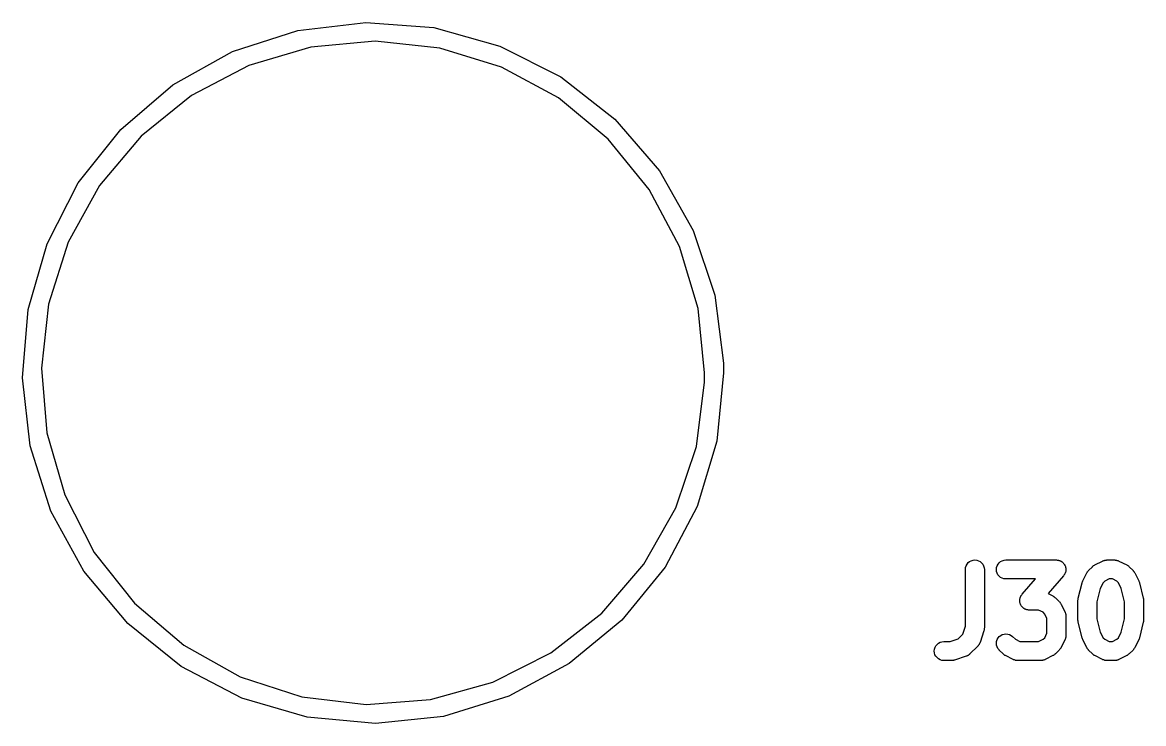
# Model space of a CAD drawing. Extents: x 1 to 169, y -122 to 5.
# Drawn here: x 1.42 to 9.67, y -118.58 to -113.42 of the extents above; entities that cross this region are included whole.
import ezdxf

# ---------------------------------------------------------------- set-up
doc = ezdxf.new("R2010")
doc.units = 0
doc.header["$MEASUREMENT"] = 0
doc.layers.add('BLACK', color=7, linetype='CONTINUOUS')

msp = doc.modelspace()

# ---------------------------------------------------------------- linework, layer by layer
at = {"layer": 'BLACK', "linetype": 'CONTINUOUS'}
for p, q in [((3.44598, -113.48), (3.94597, -113.421)), ((3.94597, -113.421), (4.44801, -113.459)), ((2.9671, -113.636), (3.44598, -113.48)), ((4.44801, -113.459), (4.93299, -113.595)), ((4.01703, -113.56), (3.54279, -113.603)), ((4.49063, -113.61), (4.01703, -113.56)), ((4.93299, -113.595), (5.38243, -113.822)), ((2.52756, -113.881), (2.9671, -113.636)), ((3.54279, -113.603), (3.08596, -113.738)), ((4.94554, -113.751), (4.49063, -113.61)), ((3.08596, -113.738), (2.66395, -113.958)), ((5.36443, -113.977), (4.94554, -113.751)), ((5.38243, -113.822), (5.77922, -114.132)), ((2.1441, -114.208), (2.52756, -113.881)), ((2.66395, -113.958), (2.29282, -114.257)), ((5.73135, -114.281), (5.36443, -113.977)), ((5.77922, -114.132), (6.10823, -114.513)), ((1.83134, -114.602), (2.1441, -114.208)), ((2.29282, -114.257), (1.98672, -114.621)), ((6.03233, -114.65), (5.73135, -114.281)), ((6.10823, -114.513), (6.35695, -114.951)), ((1.60118, -115.05), (1.83134, -114.602)), ((1.98672, -114.621), (1.75731, -115.039)), ((6.25589, -115.07), (6.03233, -114.65)), ((6.35695, -114.951), (6.51588, -115.428)), ((1.46239, -115.534), (1.60118, -115.05)), ((1.75731, -115.039), (1.61332, -115.493)), ((6.39353, -115.526), (6.25589, -115.07)), ((1.61332, -115.493), (1.56024, -115.966)), ((6.51588, -115.428), (6.57899, -115.928)), ((1.42025, -116.036), (1.46239, -115.534)), ((6.44, -116), (6.39353, -115.526)), ((1.56024, -115.966), (1.60009, -116.44)), ((6.57899, -115.928), (6.58, -116)), ((1.47638, -116.536), (1.42025, -116.036)), ((6.37936, -116.541), (6.43905, -116.068)), ((6.43905, -116.068), (6.44, -116)), ((6.58, -116), (6.53086, -116.501)), ((1.60009, -116.44), (1.73134, -116.898)), ((1.62863, -117.016), (1.47638, -116.536)), ((6.22905, -116.992), (6.37936, -116.541)), ((6.53086, -116.501), (6.38533, -116.983)), ((1.73134, -116.898), (1.94902, -117.322)), ((1.87121, -117.458), (1.62863, -117.016)), ((5.99383, -117.406), (6.22905, -116.992)), ((6.38533, -116.983), (6.14894, -117.428)), ((1.94902, -117.322), (2.24481, -117.695)), ((8.3796, -117.396), (8.39024, -117.388)), ((8.39024, -117.388), (8.40235, -117.382)), ((8.40235, -117.382), (8.41545, -117.378)), ((8.41545, -117.378), (8.42906, -117.376)), ((8.42906, -117.376), (8.44265, -117.378)), ((8.44265, -117.378), (8.4557, -117.382)), ((8.4557, -117.382), (8.46772, -117.388)), ((8.46772, -117.388), (8.47824, -117.397)), ((8.60782, -117.397), (8.6184, -117.388)), ((8.6184, -117.388), (8.63047, -117.382)), ((8.63047, -117.382), (8.64355, -117.378)), ((8.64355, -117.378), (8.65714, -117.376)), ((8.65714, -117.376), (9.02857, -117.376)), ((9.02857, -117.376), (9.02955, -117.376)), ((9.02955, -117.376), (9.03391, -117.377)), ((9.03391, -117.377), (9.0383, -117.377)), ((9.0383, -117.377), (9.04069, -117.378)), ((9.04069, -117.378), (9.04312, -117.378)), ((9.04312, -117.378), (9.0473, -117.379)), ((9.0473, -117.379), (9.05158, -117.38)), ((9.05158, -117.38), (9.05381, -117.381)), ((9.05381, -117.381), (9.05615, -117.382)), ((9.05615, -117.382), (9.05999, -117.384)), ((9.05999, -117.384), (9.06398, -117.386)), ((9.06398, -117.386), (9.06597, -117.387)), ((9.06597, -117.387), (9.06812, -117.389)), ((9.06812, -117.389), (9.07148, -117.391)), ((9.07148, -117.391), (9.07503, -117.394)), ((9.31155, -117.412), (9.36869, -117.384)), ((9.36869, -117.384), (9.36957, -117.383)), ((9.36957, -117.383), (9.3715, -117.383)), ((9.3715, -117.383), (9.37332, -117.382)), ((9.37332, -117.382), (9.37791, -117.38)), ((9.37791, -117.38), (9.3824, -117.379)), ((9.3824, -117.379), (9.38443, -117.378)), ((9.38443, -117.378), (9.3864, -117.378)), ((9.3864, -117.378), (9.39117, -117.377)), ((9.39117, -117.377), (9.39589, -117.377)), ((9.39589, -117.377), (9.39795, -117.377)), ((9.39795, -117.377), (9.4, -117.376)), ((9.4, -117.376), (9.45714, -117.376)), ((9.45714, -117.376), (9.45812, -117.376)), ((9.45812, -117.376), (9.46017, -117.377)), ((9.46017, -117.377), (9.46223, -117.377)), ((9.46223, -117.377), (9.46695, -117.377)), ((9.46695, -117.377), (9.4717, -117.378)), ((9.4717, -117.378), (9.47366, -117.379)), ((9.47366, -117.379), (9.47569, -117.379)), ((9.47569, -117.379), (9.48017, -117.381)), ((9.48017, -117.381), (9.48472, -117.382)), ((9.48472, -117.382), (9.48652, -117.383)), ((9.48652, -117.383), (9.48845, -117.384)), ((9.48845, -117.384), (9.54559, -117.412)), ((2.19487, -117.843), (1.87121, -117.458)), ((5.68267, -117.767), (5.99383, -117.406)), ((6.14894, -117.428), (5.83069, -117.818)), ((8.35857, -117.446), (8.35858, -117.445)), ((8.35857, -117.864), (8.35857, -117.446)), ((8.35858, -117.445), (8.3601, -117.432)), ((8.3601, -117.432), (8.36423, -117.419)), ((8.36423, -117.419), (8.37081, -117.407)), ((8.37081, -117.407), (8.3796, -117.396)), ((8.47824, -117.397), (8.48687, -117.408)), ((8.48687, -117.408), (8.49329, -117.42)), ((8.49329, -117.42), (8.49724, -117.433)), ((8.49724, -117.433), (8.49857, -117.446)), ((8.49857, -117.446), (8.49857, -117.875)), ((8.58714, -117.446), (8.58857, -117.432)), ((8.58838, -117.46), (8.58714, -117.446)), ((8.59224, -117.473), (8.58838, -117.46)), ((8.58857, -117.432), (8.59261, -117.419)), ((8.59857, -117.485), (8.59224, -117.473)), ((8.59261, -117.419), (8.59911, -117.407)), ((8.59911, -117.407), (8.60782, -117.397)), ((9.07503, -117.394), (9.0767, -117.396)), ((9.0767, -117.396), (9.07858, -117.397)), ((9.07858, -117.397), (9.08133, -117.401)), ((9.08133, -117.401), (9.08432, -117.404)), ((9.08432, -117.404), (9.0856, -117.406)), ((9.0856, -117.406), (9.08714, -117.408)), ((9.08714, -117.408), (9.08918, -117.412)), ((9.08918, -117.412), (9.09148, -117.416)), ((9.0931, -117.474), (9.09101, -117.477)), ((9.09148, -117.416), (9.09234, -117.418)), ((9.09234, -117.418), (9.09347, -117.42)), ((9.09383, -117.471), (9.0931, -117.474)), ((9.09347, -117.42), (9.09471, -117.424)), ((9.09484, -117.469), (9.09383, -117.471)), ((9.09471, -117.424), (9.09624, -117.429)), ((9.09584, -117.465), (9.09484, -117.469)), ((9.09714, -117.461), (9.09584, -117.465)), ((9.09624, -117.429), (9.09664, -117.431)), ((9.09664, -117.431), (9.09733, -117.433)), ((9.0974, -117.458), (9.09714, -117.461)), ((9.09733, -117.433), (9.09773, -117.438)), ((9.09796, -117.456), (9.0974, -117.458)), ((9.09773, -117.438), (9.09843, -117.442)), ((9.09811, -117.451), (9.09796, -117.456)), ((9.09857, -117.447), (9.09811, -117.451)), ((9.09843, -117.442), (9.09835, -117.444)), ((9.09835, -117.444), (9.09857, -117.447)), ((9.2231, -117.529), (9.25167, -117.472)), ((9.25167, -117.472), (9.25212, -117.471)), ((9.25212, -117.471), (9.25426, -117.468)), ((9.25426, -117.468), (9.25612, -117.465)), ((9.25612, -117.465), (9.25797, -117.462)), ((9.25797, -117.462), (9.25955, -117.46)), ((9.25955, -117.46), (9.26229, -117.457)), ((9.26229, -117.457), (9.26479, -117.454)), ((9.26479, -117.454), (9.29336, -117.426)), ((9.29336, -117.426), (9.29406, -117.425)), ((9.29406, -117.425), (9.29712, -117.422)), ((9.29712, -117.422), (9.29999, -117.42)), ((9.29999, -117.42), (9.30246, -117.418)), ((9.30246, -117.418), (9.30473, -117.416)), ((9.30473, -117.416), (9.30821, -117.414)), ((9.30821, -117.414), (9.31155, -117.412)), ((9.54559, -117.412), (9.54646, -117.413)), ((9.54646, -117.413), (9.54976, -117.415)), ((9.54976, -117.415), (9.55322, -117.417)), ((9.55322, -117.417), (9.55548, -117.419)), ((9.55548, -117.419), (9.55792, -117.42)), ((9.55792, -117.42), (9.56074, -117.423)), ((9.56074, -117.423), (9.56378, -117.426)), ((9.56378, -117.426), (9.59235, -117.454)), ((9.59235, -117.454), (9.59304, -117.455)), ((9.59304, -117.455), (9.59549, -117.458)), ((9.59549, -117.458), (9.59819, -117.461)), ((9.59819, -117.461), (9.59975, -117.463)), ((9.59975, -117.463), (9.60156, -117.465)), ((9.60156, -117.465), (9.60337, -117.469)), ((9.60337, -117.469), (9.60547, -117.472)), ((9.60547, -117.472), (9.63404, -117.529)), ((8.60713, -117.495), (8.59857, -117.485)), ((8.61759, -117.504), (8.60713, -117.495)), ((8.62957, -117.511), (8.61759, -117.504)), ((8.64259, -117.515), (8.62957, -117.511)), ((8.65616, -117.516), (8.64259, -117.515)), ((8.65714, -117.516), (8.65616, -117.516)), ((8.87431, -117.516), (8.65714, -117.516)), ((8.77589, -117.629), (8.87431, -117.516)), ((9.08125, -117.493), (8.967, -117.623)), ((9.0838, -117.489), (9.08125, -117.493)), ((9.0866, -117.486), (9.0838, -117.489)), ((9.08777, -117.483), (9.0866, -117.486)), ((9.0892, -117.481), (9.08777, -117.483)), ((9.09101, -117.477), (9.0892, -117.481)), ((9.18923, -117.658), (9.2178, -117.544)), ((9.2178, -117.544), (9.21805, -117.543)), ((9.21805, -117.543), (9.21816, -117.542)), ((9.21816, -117.542), (9.21822, -117.542)), ((9.21822, -117.542), (9.22056, -117.536)), ((9.22056, -117.536), (9.22282, -117.53)), ((9.22282, -117.53), (9.22299, -117.53)), ((9.22299, -117.53), (9.2231, -117.529)), ((9.37181, -117.545), (9.35176, -117.585)), ((9.38432, -117.533), (9.37181, -117.545)), ((9.41653, -117.516), (9.38432, -117.533)), ((9.44062, -117.516), (9.41653, -117.516)), ((9.47282, -117.533), (9.44062, -117.516)), ((9.48533, -117.545), (9.47282, -117.533)), ((9.50538, -117.585), (9.48533, -117.545)), ((9.63404, -117.529), (9.63447, -117.53)), ((9.63447, -117.53), (9.63458, -117.531)), ((9.63458, -117.531), (9.63475, -117.531)), ((9.63475, -117.531), (9.63696, -117.537)), ((9.63696, -117.537), (9.63918, -117.543)), ((9.63918, -117.543), (9.63923, -117.543)), ((9.63923, -117.543), (9.63934, -117.544)), ((9.63934, -117.544), (9.66791, -117.658)), ((8.76613, -117.644), (8.76794, -117.64)), ((8.76794, -117.64), (8.76937, -117.638)), ((8.76937, -117.638), (8.77054, -117.636)), ((8.77054, -117.636), (8.77334, -117.632)), ((8.77334, -117.632), (8.77589, -117.629)), ((8.967, -117.623), (9.00273, -117.641)), ((9.00273, -117.641), (9.0036, -117.641)), ((9.0036, -117.641), (9.00691, -117.644)), ((9.35176, -117.585), (9.32714, -117.684)), ((9.53, -117.684), (9.50538, -117.585)), ((2.24481, -117.695), (2.60746, -118.004)), ((8.75857, -117.675), (8.75903, -117.67)), ((8.75879, -117.677), (8.75857, -117.675)), ((8.75871, -117.679), (8.75879, -117.677)), ((8.75941, -117.684), (8.75871, -117.679)), ((8.75903, -117.67), (8.75918, -117.666)), ((8.75918, -117.666), (8.75974, -117.663)), ((8.75981, -117.688), (8.75941, -117.684)), ((8.75974, -117.663), (8.76, -117.661)), ((8.7605, -117.69), (8.75981, -117.688)), ((8.76, -117.661), (8.7613, -117.657)), ((8.7609, -117.693), (8.7605, -117.69)), ((8.76243, -117.697), (8.7609, -117.693)), ((8.7613, -117.657), (8.7623, -117.652)), ((8.7623, -117.652), (8.76332, -117.65)), ((8.76367, -117.701), (8.76243, -117.697)), ((8.76332, -117.65), (8.76404, -117.648)), ((8.76481, -117.703), (8.76367, -117.701)), ((8.76404, -117.648), (8.76613, -117.644)), ((8.76566, -117.706), (8.76481, -117.703)), ((8.76796, -117.709), (8.76566, -117.706)), ((8.77, -117.713), (8.76796, -117.709)), ((8.77154, -117.715), (8.77, -117.713)), ((8.77282, -117.717), (8.77154, -117.715)), ((8.77581, -117.721), (8.77282, -117.717)), ((8.77856, -117.724), (8.77581, -117.721)), ((9.00691, -117.644), (9.01037, -117.645)), ((9.01037, -117.645), (9.01262, -117.647)), ((9.01262, -117.647), (9.01507, -117.649)), ((9.01507, -117.649), (9.01788, -117.652)), ((9.01788, -117.652), (9.02093, -117.654)), ((9.02093, -117.654), (9.0495, -117.683)), ((9.0495, -117.683), (9.05018, -117.683)), ((9.05018, -117.683), (9.05264, -117.686)), ((9.05264, -117.686), (9.05534, -117.689)), ((9.05534, -117.689), (9.05689, -117.692)), ((9.05689, -117.692), (9.05871, -117.694)), ((9.05871, -117.694), (9.06051, -117.698)), ((9.06051, -117.698), (9.06261, -117.701)), ((9.06261, -117.701), (9.09118, -117.758)), ((9.18714, -117.675), (9.18715, -117.674)), ((9.18714, -117.818), (9.18714, -117.675)), ((9.18715, -117.674), (9.18729, -117.673)), ((9.18723, -117.672), (9.18805, -117.666)), ((9.18729, -117.673), (9.18723, -117.672)), ((9.18805, -117.666), (9.18867, -117.66)), ((9.18867, -117.66), (9.18905, -117.659)), ((9.18905, -117.659), (9.18923, -117.658)), ((9.32714, -117.684), (9.32714, -117.809)), ((9.53, -117.809), (9.53, -117.684)), ((9.66791, -117.658), (9.66814, -117.659)), ((9.66814, -117.659), (9.66831, -117.66)), ((9.66831, -117.66), (9.66867, -117.661)), ((9.66867, -117.661), (9.66921, -117.667)), ((9.66921, -117.667), (9.66995, -117.673)), ((9.66995, -117.673), (9.66988, -117.674)), ((9.66988, -117.674), (9.67, -117.675)), ((9.67, -117.675), (9.67, -117.818)), ((5.30742, -118.06), (5.68267, -117.767)), ((8.78044, -117.726), (8.77856, -117.724)), ((8.78211, -117.727), (8.78044, -117.726)), ((8.78566, -117.73), (8.78211, -117.727)), ((8.78902, -117.733), (8.78566, -117.73)), ((8.79118, -117.734), (8.78902, -117.733)), ((8.79316, -117.735), (8.79118, -117.734)), ((8.79715, -117.737), (8.79316, -117.735)), ((8.801, -117.739), (8.79715, -117.737)), ((8.80333, -117.74), (8.801, -117.739)), ((8.80557, -117.741), (8.80333, -117.74)), ((8.80984, -117.742), (8.80557, -117.741)), ((8.81402, -117.743), (8.80984, -117.742)), ((8.81645, -117.744), (8.81402, -117.743)), ((8.81884, -117.744), (8.81645, -117.744)), ((8.82324, -117.745), (8.81884, -117.744)), ((8.82759, -117.745), (8.82324, -117.745)), ((8.82857, -117.745), (8.82759, -117.745)), ((8.89776, -117.745), (8.82857, -117.745)), ((8.92996, -117.761), (8.89776, -117.745)), ((8.94247, -117.774), (8.92996, -117.761)), ((8.95857, -117.806), (8.94247, -117.774)), ((8.95857, -117.916), (8.95857, -117.806)), ((9.09118, -117.758), (9.09161, -117.759)), ((9.09161, -117.759), (9.09232, -117.761)), ((9.09232, -117.761), (9.09329, -117.763)), ((9.09329, -117.763), (9.09467, -117.767)), ((9.09467, -117.767), (9.09632, -117.772)), ((9.09632, -117.772), (9.09664, -117.774)), ((9.09664, -117.774), (9.09724, -117.776)), ((9.09724, -117.776), (9.09771, -117.78)), ((9.09771, -117.78), (9.09845, -117.785)), ((9.09845, -117.785), (9.09837, -117.787)), ((9.09837, -117.787), (9.09857, -117.789)), ((9.09857, -117.789), (9.09857, -117.932)), ((2.58729, -118.159), (2.19487, -117.843)), ((5.83069, -117.818), (5.44272, -118.139)), ((8.33882, -117.923), (8.35857, -117.864)), ((8.49737, -117.887), (8.49704, -117.89)), ((8.49801, -117.884), (8.49737, -117.887)), ((8.49813, -117.88), (8.49801, -117.884)), ((8.49856, -117.876), (8.49813, -117.88)), ((8.49857, -117.875), (8.49856, -117.876)), ((9.18726, -117.819), (9.18714, -117.818)), ((9.18719, -117.82), (9.18726, -117.819)), ((9.18793, -117.826), (9.18719, -117.82)), ((9.18848, -117.831), (9.18793, -117.826)), ((9.18884, -117.833), (9.18848, -117.831)), ((9.189, -117.834), (9.18884, -117.833)), ((9.18923, -117.835), (9.189, -117.834)), ((9.2178, -117.949), (9.18923, -117.835)), ((9.32714, -117.809), (9.35176, -117.908)), ((9.50538, -117.908), (9.53, -117.809)), ((9.66791, -117.835), (9.63934, -117.949)), ((9.66809, -117.834), (9.66791, -117.835)), ((9.66847, -117.832), (9.66809, -117.834)), ((9.66909, -117.827), (9.66847, -117.832)), ((9.66991, -117.821), (9.66909, -117.827)), ((9.66999, -117.819), (9.66985, -117.82)), ((9.66985, -117.82), (9.66991, -117.821)), ((9.67, -117.818), (9.66999, -117.819)), ((8.24578, -117.976), (8.30505, -117.957)), ((8.30505, -117.957), (8.33882, -117.923)), ((8.49498, -117.897), (8.46641, -117.983)), ((8.49586, -117.893), (8.49498, -117.897)), ((8.49704, -117.89), (8.49586, -117.893)), ((8.58862, -117.975), (8.59271, -117.962)), ((8.59271, -117.962), (8.59925, -117.95)), ((8.59925, -117.95), (8.60799, -117.939)), ((8.60799, -117.939), (8.61861, -117.931)), ((8.61861, -117.931), (8.63069, -117.924)), ((8.63069, -117.924), (8.64378, -117.921)), ((8.64378, -117.921), (8.65739, -117.919)), ((8.65739, -117.919), (8.67098, -117.921)), ((8.67098, -117.921), (8.68404, -117.925)), ((8.68404, -117.925), (8.69608, -117.931)), ((8.69608, -117.931), (8.70664, -117.94)), ((8.70664, -117.94), (8.72718, -117.96)), ((8.72718, -117.96), (8.75938, -117.976)), ((8.89776, -117.976), (8.92996, -117.96)), ((8.92996, -117.96), (8.94247, -117.948)), ((8.94247, -117.948), (8.95857, -117.916)), ((9.09118, -117.963), (9.06261, -118.021)), ((9.09192, -117.962), (9.09118, -117.963)), ((9.09291, -117.96), (9.09192, -117.962)), ((9.09436, -117.955), (9.09291, -117.96)), ((9.09607, -117.951), (9.09436, -117.955)), ((9.09642, -117.949), (9.09607, -117.951)), ((9.09704, -117.947), (9.09642, -117.949)), ((9.09757, -117.942), (9.09704, -117.947)), ((9.09839, -117.937), (9.09757, -117.942)), ((9.09856, -117.933), (9.09833, -117.935)), ((9.09833, -117.935), (9.09839, -117.937)), ((9.09857, -117.932), (9.09856, -117.933)), ((9.21791, -117.949), (9.2178, -117.949)), ((9.21796, -117.95), (9.21791, -117.949)), ((9.22021, -117.956), (9.21796, -117.95)), ((9.22239, -117.962), (9.22021, -117.956)), ((9.22256, -117.962), (9.22239, -117.962)), ((9.22267, -117.963), (9.22256, -117.962)), ((9.2231, -117.963), (9.22267, -117.963)), ((9.25167, -118.021), (9.2231, -117.963)), ((9.35176, -117.908), (9.37181, -117.948)), ((9.37181, -117.948), (9.38432, -117.96)), ((9.38432, -117.96), (9.41653, -117.976)), ((9.44062, -117.976), (9.47282, -117.96)), ((9.47282, -117.96), (9.48533, -117.948)), ((9.48533, -117.948), (9.50538, -117.908)), ((9.63404, -117.963), (9.60547, -118.021)), ((9.63415, -117.963), (9.63404, -117.963)), ((9.63432, -117.963), (9.63415, -117.963)), ((9.6366, -117.957), (9.63432, -117.963)), ((9.63893, -117.951), (9.6366, -117.957)), ((9.63898, -117.95), (9.63893, -117.951)), ((9.63909, -117.95), (9.63898, -117.95)), ((9.63934, -117.949), (9.63909, -117.95)), ((2.60746, -118.004), (3.02315, -118.236)), ((8.13, -118.046), (8.13143, -118.032)), ((8.13124, -118.06), (8.13, -118.046)), ((8.13143, -118.032), (8.13547, -118.019)), ((8.13547, -118.019), (8.14197, -118.007)), ((8.14197, -118.007), (8.15068, -117.997)), ((8.15068, -117.997), (8.16126, -117.988)), ((8.16126, -117.988), (8.17333, -117.982)), ((8.17333, -117.982), (8.1864, -117.978)), ((8.1864, -117.978), (8.2, -117.976)), ((8.2, -117.976), (8.24578, -117.976)), ((8.4495, -118.01), (8.39235, -118.067)), ((8.45081, -118.009), (8.4495, -118.01)), ((8.45232, -118.007), (8.45081, -118.009)), ((8.45513, -118.003), (8.45232, -118.007)), ((8.45817, -118), (8.45513, -118.003)), ((8.45914, -117.998), (8.45817, -118)), ((8.46035, -117.996), (8.45914, -117.998)), ((8.46236, -117.992), (8.46035, -117.996)), ((8.46462, -117.988), (8.46236, -117.992)), ((8.46523, -117.986), (8.46462, -117.988)), ((8.46609, -117.984), (8.46523, -117.986)), ((8.46641, -117.983), (8.46609, -117.984)), ((8.58715, -117.989), (8.58862, -117.975)), ((8.58834, -118.002), (8.58715, -117.989)), ((8.59215, -118.015), (8.58834, -118.002)), ((8.59844, -118.027), (8.59215, -118.015)), ((8.60696, -118.038), (8.59844, -118.027)), ((8.60764, -118.039), (8.60696, -118.038)), ((8.63622, -118.067), (8.60764, -118.039)), ((8.75938, -117.976), (8.89776, -117.976)), ((9.0495, -118.039), (9.02093, -118.067)), ((9.05199, -118.036), (9.0495, -118.039)), ((9.05473, -118.033), (9.05199, -118.036)), ((9.05632, -118.03), (9.05473, -118.033)), ((9.05817, -118.028), (9.05632, -118.03)), ((9.06003, -118.025), (9.05817, -118.028)), ((9.06217, -118.021), (9.06003, -118.025)), ((9.06261, -118.021), (9.06217, -118.021)), ((9.25377, -118.024), (9.25167, -118.021)), ((9.25558, -118.027), (9.25377, -118.024)), ((9.2574, -118.03), (9.25558, -118.027)), ((9.25895, -118.032), (9.2574, -118.03)), ((9.26165, -118.035), (9.25895, -118.032)), ((9.2641, -118.038), (9.26165, -118.035)), ((9.26479, -118.039), (9.2641, -118.038)), ((9.29336, -118.067), (9.26479, -118.039)), ((9.41653, -117.976), (9.44062, -117.976)), ((9.59235, -118.039), (9.56378, -118.067)), ((9.59485, -118.036), (9.59235, -118.039)), ((9.59759, -118.033), (9.59485, -118.036)), ((9.59917, -118.03), (9.59759, -118.033)), ((9.60103, -118.028), (9.59917, -118.03)), ((9.60289, -118.025), (9.60103, -118.028)), ((9.60502, -118.021), (9.60289, -118.025)), ((9.60547, -118.021), (9.60502, -118.021)), ((4.88236, -118.275), (5.30742, -118.06)), ((8.1351, -118.073), (8.13124, -118.06)), ((8.14143, -118.085), (8.1351, -118.073)), ((8.14999, -118.095), (8.14143, -118.085)), ((8.16045, -118.104), (8.14999, -118.095)), ((8.17242, -118.111), (8.16045, -118.104)), ((8.18545, -118.115), (8.17242, -118.111)), ((8.19902, -118.116), (8.18545, -118.115)), ((8.2, -118.116), (8.19902, -118.116)), ((8.25714, -118.116), (8.2, -118.116)), ((8.26106, -118.116), (8.25714, -118.116)), ((8.26499, -118.116), (8.26106, -118.116)), ((8.26783, -118.115), (8.26499, -118.116)), ((8.27074, -118.115), (8.26783, -118.115)), ((8.27451, -118.114), (8.27074, -118.115)), ((8.27835, -118.113), (8.27451, -118.114)), ((8.27928, -118.113), (8.27835, -118.113)), ((8.36499, -118.084), (8.27928, -118.113)), ((8.36687, -118.083), (8.36499, -118.084)), ((8.36885, -118.083), (8.36687, -118.083)), ((8.3731, -118.081), (8.36885, -118.083)), ((8.37747, -118.079), (8.3731, -118.081)), ((8.37915, -118.078), (8.37747, -118.079)), ((8.38098, -118.077), (8.37915, -118.078)), ((8.38472, -118.074), (8.38098, -118.077)), ((8.38863, -118.071), (8.38472, -118.074)), ((8.39005, -118.069), (8.38863, -118.071)), ((8.39166, -118.068), (8.39005, -118.069)), ((8.39235, -118.067), (8.39166, -118.068)), ((8.63926, -118.07), (8.63622, -118.067)), ((8.64208, -118.073), (8.63926, -118.07)), ((8.64452, -118.074), (8.64208, -118.073)), ((8.64677, -118.076), (8.64452, -118.074)), ((8.65024, -118.078), (8.64677, -118.076)), ((8.65354, -118.08), (8.65024, -118.078)), ((8.65441, -118.08), (8.65354, -118.08)), ((8.71155, -118.109), (8.65441, -118.08)), ((8.71348, -118.11), (8.71155, -118.109)), ((8.71528, -118.111), (8.71348, -118.11)), ((8.71984, -118.112), (8.71528, -118.111)), ((8.72431, -118.114), (8.71984, -118.112)), ((8.72634, -118.114), (8.72431, -118.114)), ((8.7283, -118.115), (8.72634, -118.114)), ((8.73306, -118.115), (8.7283, -118.115)), ((8.73777, -118.116), (8.73306, -118.115)), ((8.73983, -118.116), (8.73777, -118.116)), ((8.74188, -118.116), (8.73983, -118.116)), ((8.74286, -118.116), (8.74188, -118.116)), ((8.91428, -118.116), (8.74286, -118.116)), ((8.91634, -118.116), (8.91428, -118.116)), ((8.91839, -118.116), (8.91634, -118.116)), ((8.92311, -118.116), (8.91839, -118.116)), ((8.92788, -118.115), (8.92311, -118.116)), ((8.92986, -118.114), (8.92788, -118.115)), ((8.93189, -118.114), (8.92986, -118.114)), ((8.93638, -118.113), (8.93189, -118.114)), ((8.94096, -118.111), (8.93638, -118.113)), ((8.94278, -118.11), (8.94096, -118.111)), ((8.94471, -118.109), (8.94278, -118.11)), ((8.94559, -118.109), (8.94471, -118.109)), ((9.00273, -118.08), (8.94559, -118.109)), ((9.00606, -118.078), (9.00273, -118.08)), ((9.00955, -118.077), (9.00606, -118.078)), ((9.01183, -118.075), (9.00955, -118.077)), ((9.0143, -118.073), (9.01183, -118.075)), ((9.01716, -118.07), (9.0143, -118.073)), ((9.02023, -118.068), (9.01716, -118.07)), ((9.02093, -118.067), (9.02023, -118.068)), ((9.2964, -118.07), (9.29336, -118.067)), ((9.29922, -118.073), (9.2964, -118.07)), ((9.30166, -118.074), (9.29922, -118.073)), ((9.30392, -118.076), (9.30166, -118.074)), ((9.30739, -118.078), (9.30392, -118.076)), ((9.31068, -118.08), (9.30739, -118.078)), ((9.31155, -118.08), (9.31068, -118.08)), ((9.3687, -118.109), (9.31155, -118.08)), ((9.37062, -118.11), (9.3687, -118.109)), ((9.37242, -118.111), (9.37062, -118.11)), ((9.37698, -118.112), (9.37242, -118.111)), ((9.38145, -118.114), (9.37698, -118.112)), ((9.38348, -118.114), (9.38145, -118.114)), ((9.38545, -118.115), (9.38348, -118.114)), ((9.3902, -118.115), (9.38545, -118.115)), ((9.39492, -118.116), (9.3902, -118.115)), ((9.39698, -118.116), (9.39492, -118.116)), ((9.39902, -118.116), (9.39698, -118.116)), ((9.4, -118.116), (9.39902, -118.116)), ((9.45714, -118.116), (9.4, -118.116)), ((9.45919, -118.116), (9.45714, -118.116)), ((9.46125, -118.116), (9.45919, -118.116)), ((9.46597, -118.116), (9.46125, -118.116)), ((9.47074, -118.115), (9.46597, -118.116)), ((9.47271, -118.114), (9.47074, -118.115)), ((9.47475, -118.114), (9.47271, -118.114)), ((9.47923, -118.113), (9.47475, -118.114)), ((9.48382, -118.111), (9.47923, -118.113)), ((9.48563, -118.11), (9.48382, -118.111)), ((9.48757, -118.109), (9.48563, -118.11)), ((9.48845, -118.109), (9.48757, -118.109)), ((9.54559, -118.08), (9.48845, -118.109)), ((9.54892, -118.078), (9.54559, -118.08)), ((9.55241, -118.077), (9.54892, -118.078)), ((9.55469, -118.075), (9.55241, -118.077)), ((9.55715, -118.073), (9.55469, -118.075)), ((9.56001, -118.07), (9.55715, -118.073)), ((9.56309, -118.068), (9.56001, -118.07)), ((9.56378, -118.067), (9.56309, -118.068)), ((3.03351, -118.392), (2.58729, -118.159)), ((5.44272, -118.139), (4.99979, -118.378)), ((3.02315, -118.236), (3.47605, -118.383)), ((4.4237, -118.403), (4.88236, -118.275)), ((3.47605, -118.383), (3.9489, -118.439)), ((4.99979, -118.378), (4.51878, -118.527)), ((3.51656, -118.534), (3.03351, -118.392)), ((3.9489, -118.439), (4.4237, -118.403)), ((4.01801, -118.58), (3.51656, -118.534)), ((4.51878, -118.527), (4.01801, -118.58))]:
    msp.add_line(p, q, dxfattribs=at)

doc.saveas('drawing.dxf')
